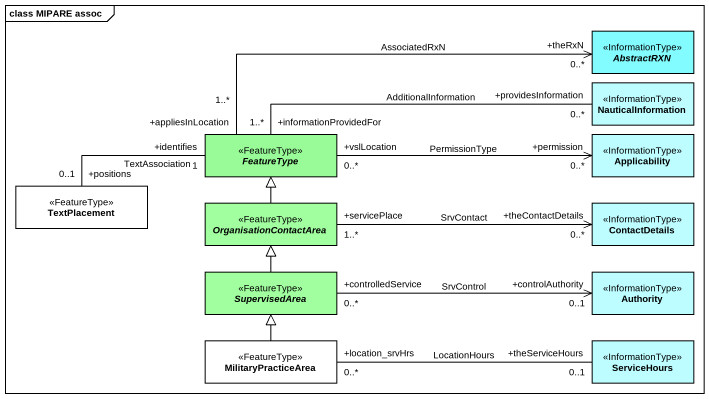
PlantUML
@startuml
mainframe class MIPARE assoc
hide circle
hide empty members
abstract class AbstractRXN <<InformationType>> #82FCFF
class NauticalInformation <<InformationType>> #BEFDFF
abstract class FeatureType <<FeatureType>> #98FB98
class Applicability <<InformationType>> #BEFDFF
class TextPlacement <<FeatureType>>
abstract class OrganisationContactArea <<FeatureType>> #A1FFA0
class ContactDetails <<InformationType>> #BEFDFF
abstract class SupervisedArea <<FeatureType>> #A1FFA0
class Authority <<InformationType>> #BEFDFF
class MilitaryPracticeArea <<FeatureType>>
class ServiceHours <<InformationType>> #BEFDFF
FeatureType "+appliesInLocation\n1..*" -right-> "+theRxN\n0..*" AbstractRXN : AssociatedRxN
FeatureType "+informationProvidedFor\n1..*" -right- "+providesInformation\n0..*" NauticalInformation : AdditionalInformation
FeatureType "+vslLocation\n0..*" -right-> "+permission\n0..*" Applicability : PermissionType
FeatureType "+identifies\n1" -left- "+positions\n0..1" TextPlacement : TextAssociation
OrganisationContactArea -up-|> FeatureType
OrganisationContactArea "+servicePlace\n1..*" -right-> "+theContactDetails\n0..*" ContactDetails : SrvContact
SupervisedArea -up-|> OrganisationContactArea
SupervisedArea "+controlledService\n0..*" -right-> "+controlAuthority\n0..1" Authority : SrvControl
MilitaryPracticeArea -up-|> SupervisedArea
MilitaryPracticeArea "+location_srvHrs\n0..*" -right- "+theServiceHours\n0..1" ServiceHours : LocationHours
@enduml
